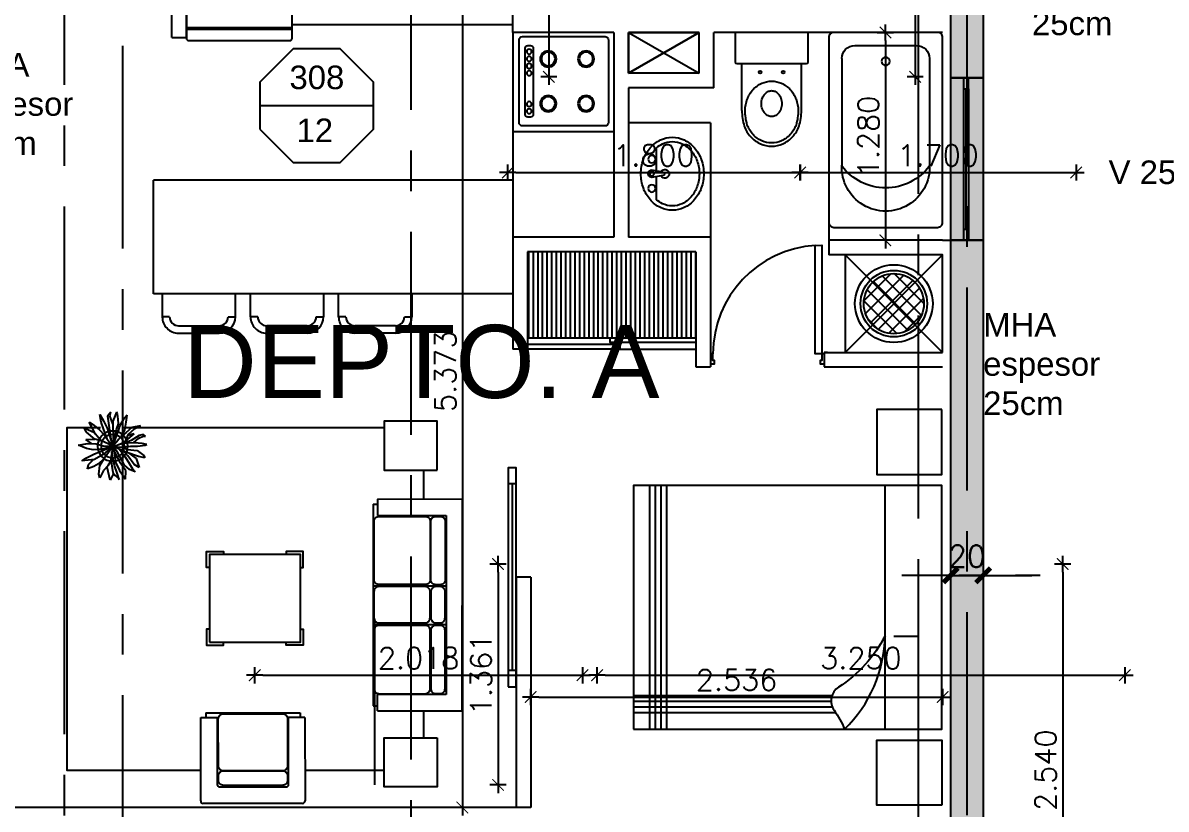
# Model space of a CAD drawing. Header units: millimetres. Extents: x -13 to 194, y -13 to 66.
# Drawn here: x 175.45 to 182.49, y 10.51 to 15.36 of the extents above; entities that cross this region are included whole.
import ezdxf

# ---------------------------------------------------------------- set-up
doc = ezdxf.new("R2010")
doc.units = ezdxf.units.MM
doc.linetypes.add('CENTER', pattern=[2, 1.25, -0.25, 0.25, -0.25])
for name, color, linetype in [('01', 1, 'Continuous'), ('02', 2, 'Continuous'), ('04', 4, 'Continuous'), ('06', 6, 'Continuous'), ('Capa1', 80, 'Continuous'), ('COTAS', 1, 'Continuous'), ('Cotas2', 1, 'Continuous'), ('EJES', 1, 'CENTER'), ('GRIS', 9, 'Continuous'), ('LOSAS', 7, 'Continuous'), ('MUROS_EST', 5, 'Continuous'), ('VIGAS_1', 2, 'Continuous')]:
    doc.layers.add(name, color=color, linetype=linetype)
doc.styles.add('Arial', font='arial.ttf')
doc.styles.add('INTERARQ', font='ROMANS.SHX')
doc.styles.add('ROMANS', font='romans.shx', dxfattribs={"height": 16.875})
doc.styles.get("Standard").update_dxf_attribs({"font": 'arial.ttf'})
doc.dimstyles.new('ESCALA_1-50', dxfattribs={"dimtxt": 0.13, "dimasz": 0.05, "dimexe": 0.18, "dimexo": 0.0625, "dimgap": 0.04, "dimtad": 1, "dimdec": 3, "dimzin": 0, "dimdsep": 46, "dimtxsty": 'INTERARQ', "dimblk": 'DIMTICK', "dimcen": 0.09, "dimse1": 1, "dimse2": 1, "dimclrd": 1, "dimclre": 1, "dimclrt": 2, "dimadec": 0, "dimazin": 0, "dimtfac": 4.5, "dimtdec": 3, "dimtofl": 0, "dimtmove": 2, "dimatfit": 3, "dimldrblk": 'DIMTICK', "dimfxl": 1, "dimtolj": 1, "dimtzin": 0, "dimarcsym": 0})

# ---------------------------------------------------------------- blocks, each defined once
blk = doc.blocks.new('DIMTICK')
at = {"color": 1}
for p, q in [((-1, 0), (1, 0)), ((0, 1), (0, -1))]:
    blk.add_line(p, q, dxfattribs=at)
at = {"color": 3, "const_width": 0.141}
blk.add_lwpolyline([(0.71, 0.71), (-0.71, -0.71)], dxfattribs=at)
blk = doc.blocks.new('*D24')
at = {"layer": '01', "color": 1, "lineweight": -2, "transparency": 16777216}
blk.add_line((178.6861, 16.7241), (178.6861, 15.0741), dxfattribs=at)
at = {"layer": 'Defpoints', "color": 0, "transparency": 16777216}
for p in [(178.84, 16.7741), (178.6861, 15.0241), (178.84, 15.0241)]:
    blk.add_point(p, dxfattribs=at)
at = {"layer": '01', "color": 1, "lineweight": -2, "transparency": 16777216, "xscale": 0.05, "yscale": 0.05, "zscale": 0.05}
for p, rotation in [((178.6861, 16.7741), 90), ((178.6861, 15.0241), 270)]:
    blk.add_blockref('DIMTICK', p, dxfattribs=dict(at, rotation=rotation))
at = {"layer": '01', "color": 2, "transparency": 16777216, "insert": (178.5811, 15.8991), "char_height": 0.13, "attachment_point": 5, "rotation": 90, "style": 'INTERARQ'}
blk.add_mtext('\\A1;1.750', dxfattribs=at)
blk = doc.blocks.new('*D194')
at = {"layer": '01', "color": 1, "lineweight": -2, "transparency": 16777216}
blk.add_line((179.0603, 15.4916), (181.0834, 15.4916), dxfattribs=at)
at = {"layer": 'Defpoints', "color": 0, "transparency": 16777216}
for p in [(181.1334, 15.4916), (179.0103, 15.0241), (181.1334, 15.0241)]:
    blk.add_point(p, dxfattribs=at)
at = {"layer": '01', "color": 1, "lineweight": -2, "transparency": 16777216, "xscale": 0.05, "yscale": 0.05, "zscale": 0.05, "rotation": 180}
blk.add_blockref('DIMTICK', (179.0103, 15.4916), dxfattribs=at)
at = {"layer": '01', "color": 1, "lineweight": -2, "transparency": 16777216, "xscale": 0.05, "yscale": 0.05, "zscale": 0.05}
blk.add_blockref('DIMTICK', (181.1334, 15.4916), dxfattribs=at)
at = {"layer": '01', "color": 2, "transparency": 16777216, "insert": (180.0719, 15.5966), "char_height": 0.13, "attachment_point": 5, "style": 'INTERARQ'}
blk.add_mtext('\\A1;2.123', dxfattribs=at)
blk = doc.blocks.new('*D68')
at = {"layer": '01', "color": 1, "lineweight": -2, "transparency": 16777216}
blk.add_line((180.9417, 16.3641), (180.9417, 15.0741), dxfattribs=at)
at = {"layer": 'Defpoints', "color": 0, "transparency": 16777216}
for p in [(181.1046, 16.4141), (180.9417, 15.0241), (181.1046, 15.0241)]:
    blk.add_point(p, dxfattribs=at)
at = {"layer": '01', "color": 1, "lineweight": -2, "transparency": 16777216, "xscale": 0.05, "yscale": 0.05, "zscale": 0.05}
for p, rotation in [((180.9417, 16.4141), 90), ((180.9417, 15.0241), 270)]:
    blk.add_blockref('DIMTICK', p, dxfattribs=dict(at, rotation=rotation))
at = {"layer": '01', "color": 2, "transparency": 16777216, "insert": (180.8367, 15.7191), "char_height": 0.13, "attachment_point": 5, "rotation": 90, "style": 'INTERARQ'}
blk.add_mtext('\\A1;1.390', dxfattribs=at)
blk = doc.blocks.new('*D195')
at = {"layer": '01', "color": 1, "lineweight": -2, "transparency": 16777216}
blk.add_line((178.4834, 14.435), (180.1834, 14.435), dxfattribs=at)
at = {"layer": 'Defpoints', "color": 0, "transparency": 16777216}
for p in [(178.4334, 14.8241), (180.2334, 14.8241), (180.2334, 14.435)]:
    blk.add_point(p, dxfattribs=at)
at = {"layer": '01', "color": 1, "lineweight": -2, "transparency": 16777216, "xscale": 0.05, "yscale": 0.05, "zscale": 0.05, "rotation": 180}
blk.add_blockref('DIMTICK', (178.4334, 14.435), dxfattribs=at)
at = {"layer": '01', "color": 1, "lineweight": -2, "transparency": 16777216, "xscale": 0.05, "yscale": 0.05, "zscale": 0.05}
blk.add_blockref('DIMTICK', (180.2334, 14.435), dxfattribs=at)
at = {"layer": '01', "color": 2, "transparency": 16777216, "insert": (179.3334, 14.54), "char_height": 0.13, "attachment_point": 5, "style": 'INTERARQ'}
blk.add_mtext('\\A1;1.800', dxfattribs=at)
blk = doc.blocks.new('*D196')
at = {"layer": '01', "color": 1, "lineweight": -2, "transparency": 16777216}
blk.add_line((180.2834, 14.435), (181.8834, 14.435), dxfattribs=at)
at = {"layer": 'Defpoints', "color": 0, "transparency": 16777216}
for p in [(180.2334, 14.8241), (181.9334, 14.435), (181.9334, 14.3641)]:
    blk.add_point(p, dxfattribs=at)
at = {"layer": '01', "color": 1, "lineweight": -2, "transparency": 16777216, "xscale": 0.05, "yscale": 0.05, "zscale": 0.05, "rotation": 180}
blk.add_blockref('DIMTICK', (180.2334, 14.435), dxfattribs=at)
at = {"layer": '01', "color": 1, "lineweight": -2, "transparency": 16777216, "xscale": 0.05, "yscale": 0.05, "zscale": 0.05}
blk.add_blockref('DIMTICK', (181.9334, 14.435), dxfattribs=at)
at = {"layer": '01', "color": 2, "transparency": 16777216, "insert": (181.0834, 14.54), "char_height": 0.13, "attachment_point": 5, "style": 'INTERARQ'}
blk.add_mtext('\\A1;1.700', dxfattribs=at)
blk = doc.blocks.new('*D197')
at = {"layer": '01', "color": 1, "lineweight": -2, "transparency": 16777216}
blk.add_line((181.8507, 11.9741), (181.8507, 9.5341), dxfattribs=at)
at = {"layer": 'Defpoints', "color": 0, "transparency": 16777216}
for p in [(182.2334, 12.0241), (181.8507, 9.4841), (182.2334, 9.4841)]:
    blk.add_point(p, dxfattribs=at)
at = {"layer": '01', "color": 1, "lineweight": -2, "transparency": 16777216, "xscale": 0.05, "yscale": 0.05, "zscale": 0.05}
for p, rotation in [((181.8507, 12.0241), 90), ((181.8507, 9.4841), 270)]:
    blk.add_blockref('DIMTICK', p, dxfattribs=dict(at, rotation=rotation))
at = {"layer": '01', "color": 2, "transparency": 16777216, "insert": (181.7457, 10.7541), "char_height": 0.13, "attachment_point": 5, "rotation": 90, "style": 'INTERARQ'}
blk.add_mtext('\\A1;2.540', dxfattribs=at)
blk = doc.blocks.new('*D198')
at = {"layer": '01', "color": 1, "lineweight": -2, "transparency": 16777216}
blk.add_line((179.0334, 11.339), (182.1834, 11.339), dxfattribs=at)
at = {"layer": 'Defpoints', "color": 0, "transparency": 16777216}
for p in [(178.9834, 12.0241), (182.2334, 12.0241), (182.2334, 11.339)]:
    blk.add_point(p, dxfattribs=at)
at = {"layer": '01', "color": 1, "lineweight": -2, "transparency": 16777216, "xscale": 0.05, "yscale": 0.05, "zscale": 0.05, "rotation": 180}
blk.add_blockref('DIMTICK', (178.9834, 11.339), dxfattribs=at)
at = {"layer": '01', "color": 1, "lineweight": -2, "transparency": 16777216, "xscale": 0.05, "yscale": 0.05, "zscale": 0.05}
blk.add_blockref('DIMTICK', (182.2334, 11.339), dxfattribs=at)
at = {"layer": '01', "color": 2, "transparency": 16777216, "insert": (180.6084, 11.444), "char_height": 0.13, "attachment_point": 5, "style": 'INTERARQ'}
blk.add_mtext('\\A1;3.250', dxfattribs=at)
blk = doc.blocks.new('*D69')
at = {"layer": '01', "color": 1, "lineweight": -2, "transparency": 16777216}
blk.add_line((178.3736, 11.9741), (178.3736, 10.7136), dxfattribs=at)
at = {"layer": 'Defpoints', "color": 0, "transparency": 16777216}
for p in [(177.7915, 12.0241), (177.7915, 10.6636), (178.3736, 10.6636)]:
    blk.add_point(p, dxfattribs=at)
at = {"layer": '01', "color": 1, "lineweight": -2, "transparency": 16777216, "xscale": 0.05, "yscale": 0.05, "zscale": 0.05}
for p, rotation in [((178.3736, 12.0241), 90), ((178.3736, 10.6636), 270)]:
    blk.add_blockref('DIMTICK', p, dxfattribs=dict(at, rotation=rotation))
at = {"layer": '01', "color": 2, "transparency": 16777216, "insert": (178.2686, 11.3439), "char_height": 0.13, "attachment_point": 5, "rotation": 90, "style": 'INTERARQ'}
blk.add_mtext('\\A1;1.361', dxfattribs=at)
blk = doc.blocks.new('*D70')
at = {"layer": '01', "color": 1, "lineweight": -2, "transparency": 16777216}
blk.add_line((176.9253, 11.339), (178.8434, 11.339), dxfattribs=at)
at = {"layer": 'Defpoints', "color": 0, "transparency": 16777216}
for p in [(176.8753, 11.9394), (178.8934, 11.9394), (178.8934, 11.339)]:
    blk.add_point(p, dxfattribs=at)
at = {"layer": '01', "color": 1, "lineweight": -2, "transparency": 16777216, "xscale": 0.05, "yscale": 0.05, "zscale": 0.05, "rotation": 180}
blk.add_blockref('DIMTICK', (176.8753, 11.339), dxfattribs=at)
at = {"layer": '01', "color": 1, "lineweight": -2, "transparency": 16777216, "xscale": 0.05, "yscale": 0.05, "zscale": 0.05}
blk.add_blockref('DIMTICK', (178.8934, 11.339), dxfattribs=at)
at = {"layer": '01', "color": 2, "transparency": 16777216, "insert": (177.8844, 11.444), "char_height": 0.13, "attachment_point": 5, "style": 'INTERARQ'}
blk.add_mtext('\\A1;2.018', dxfattribs=at)
blk = doc.blocks.new('Tina 120')
for p, q in [((0.19, -0.08), (-0.19, -0.08)), ((-0.27, -0.16), (-0.27, -0.8175)), ((0.27, -0.16), (0.27, -0.8175))]:
    blk.add_line(p, q)
blk.add_lwpolyline([(0.35, -0.03), (0.35, -1.17, -0.414214), (0.32, -1.2), (-0.32, -1.2, -0.414214), (-0.35, -1.17), (-0.35, -0.03, -0.414214), (-0.32, 0), (0.32, 0, -0.414214)], format="xyb", close=True)
blk.add_circle((0, -0.1774), 0.025)
for centre, radius, start, end in [((-0.19, -0.16), 0.08, 90, 180), ((0.19, -0.16), 0.08, 0, 90), ((0, -0.8297), 0.2703, 177.40787, 2.59213), ((0, -0.6197), 0.337, 216.75985, 323.24015)]:
    blk.add_arc(centre, radius, start, end)
blk = doc.blocks.new('CAMA-GR')
blk.add_line((0.35, 0.75), (0.35, -0.75))
at = {"color": 9}
for p, q in [((1.695, -0.75), (1.695, 0.75)), ((1.73, -0.75), (1.73, 0.75)), ((1.765, -0.75), (1.765, 0.75)), ((1.8, -0.75), (1.8, 0.75)), ((0.6523, 0.65), (1.9, 0.65)), ((0.674, 0.615), (1.9, 0.615)), ((0.6821, 0.58), (1.9, 0.58)), ((0.6775, 0.545), (1.9, 0.545))]:
    blk.add_line(p, q, dxfattribs=at)
for points in [[(0, 1.2178), (0.4, 1.2178), (0.4, 0.8178), (0, 0.8178)], [(1.9, 0.75), (0, 0.75), (0, -0.75), (1.9, -0.75)], [(0, -1.2178), (0.4, -1.2178), (0.4, -0.8178), (0, -0.8178)]]:
    blk.add_lwpolyline(points, close=True)
blk.add_lwpolyline([(0.599, 0.75, 0.196142), (0.35, 0.175, -0.130879), (0.6366, 0.4914, 0.426673), (0.6638, 0.6332, -0.055293)], format="xyb", close=True)
blk = doc.blocks.new('encimera')
for points in [[(-0.5635, -0.275), (-0.0548, -0.275, 0.414214), (-0.0341, -0.2543), (-0.0341, 0.2543, 0.414214), (-0.0548, 0.275), (-0.5635, 0.275, 0.414214), (-0.5841, 0.2543), (-0.5841, -0.2543, 0.414214)], [(-0.5298, -0.22), (-0.5134, -0.22, 0.414214), (-0.4968, -0.2035), (-0.4968, 0.2035, 0.414214), (-0.5134, 0.22), (-0.5298, 0.22, 0.414214), (-0.5463, 0.2035), (-0.5463, -0.2035, 0.414214)]]:
    blk.add_lwpolyline(points, format="xyb", close=True)
at = {"color": 9}
for centre, radius in [((-0.5218, 0.1843), 0.0148), ((-0.5218, 0.1401), 0.0148), ((-0.4042, 0.1375), 0.0424), ((-0.1716, 0.1375), 0.0424), ((-0.5218, -0.0499), 0.0148), ((-0.5218, -0.0942), 0.0148), ((-0.5218, -0.1385), 0.0148), ((-0.4042, -0.1375), 0.0424), ((-0.1716, -0.1375), 0.0424), ((-0.5218, -0.1828), 0.0148)]:
    blk.add_circle(centre, radius, dxfattribs=at)
for centre in [(-0.4042, 0.1375), (-0.1716, 0.1375), (-0.4042, -0.1375), (-0.1716, -0.1375)]:
    blk.add_circle(centre, 0.05)
blk = doc.blocks.new('REFRI')
for p, q in [((-0.58, -0.325), (-0.58, 0.325)), ((-0.57, -0.325), (-0.57, 0.325))]:
    blk.add_line(p, q)
blk.add_lwpolyline([(-0.6368, 0.325), (-0.0632, 0.325, -0.414214), (-0.05, 0.3118), (-0.05, -0.3118, -0.414214), (-0.0632, -0.325), (-0.6368, -0.325, -0.414214), (-0.65, -0.3118), (-0.65, 0.3118, -0.414214)], format="xyb", close=True)
blk.add_lwpolyline([(-0.05, 0.25), (0, 0.25), (0, -0.25), (-0.05, -0.25)])
blk = doc.blocks.new('kkk')
at = {"color": 8}
for p, q in [((1260.7491, 67.1294), (1260.7675, 67.0997)), ((1260.8014, 67.1121), (1260.7491, 67.1294)), ((1260.806, 67.1615), (1260.8129, 67.1245)), ((1260.8198, 67.1558), (1260.806, 67.1615)), ((1260.8129, 67.1245), (1260.8391, 67.0503)), ((1260.8483, 67.1179), (1260.8198, 67.1558)), ((1260.8545, 67.061), (1260.8483, 67.1179)), ((1260.8737, 67.1195), (1260.8806, 67.1649)), ((1260.8752, 67.0783), (1260.8737, 67.1195)), ((1260.8806, 67.1649), (1260.8845, 67.1748)), ((1260.8845, 67.1748), (1260.8906, 67.1459)), ((1260.8906, 67.1459), (1260.8937, 67.0989)), ((1260.8936, 67.0948), (1260.9206, 67.1278)), ((1260.9376, 67.1294), (1260.9083, 67.0816)), ((1260.9206, 67.1278), (1260.9337, 67.1517)), ((1260.9329, 67.1657), (1260.9422, 67.1517)), ((1260.9337, 67.1517), (1260.9329, 67.1657)), ((1260.9422, 67.1517), (1260.9376, 67.1294)), ((1260.9776, 67.1038), (1260.993, 67.1368)), ((1260.993, 67.1368), (1260.9837, 67.0857)), ((1260.6806, 67.0494), (1260.7291, 67.0503)), ((1260.7306, 67.0132), (1260.6806, 67.0494)), ((1260.7244, 67.1063), (1260.7383, 67.0717)), ((1260.7414, 67.0907), (1260.7244, 67.1063)), ((1260.7291, 67.0503), (1260.7752, 67.0189)), ((1260.7383, 67.0717), (1260.7637, 67.0428)), ((1260.7714, 67.0717), (1260.7414, 67.0907)), ((1260.7675, 67.0997), (1260.8175, 67.0626)), ((1260.8121, 67.047), (1260.7714, 67.0717)), ((1260.8327, 67.0683), (1260.8014, 67.1121)), ((1260.8563, 67.013), (1260.8121, 67.047)), ((1260.8175, 67.0626), (1260.8437, 67.0387)), ((1260.8391, 67.0503), (1260.8744, 66.974)), ((1260.8696, 67.0272), (1260.8545, 67.061)), ((1260.8676, 67.0082), (1260.8752, 67.0783)), ((1260.8799, 67.0008), (1260.8999, 67.0478)), ((1260.8922, 67.0544), (1260.8838, 67.01)), ((1260.9083, 67.0816), (1260.888, 67.0333)), ((1260.8937, 67.0989), (1260.8922, 67.0544)), ((1260.8999, 67.0478), (1260.9437, 67.0659)), ((1260.9053, 67.0503), (1260.9468, 67.0997)), ((1260.9468, 67.0997), (1260.9376, 67.0626)), ((1260.9522, 67.0511), (1260.9399, 67.0354)), ((1260.9437, 67.0659), (1260.9776, 67.1038)), ((1260.9837, 67.0857), (1260.9522, 67.0511)), ((1260.9676, 67.0445), (1261.0145, 67.0527)), ((1261.0145, 67.0527), (1261.0561, 67.0577)), ((1261.0561, 67.0577), (1261.0284, 67.0354)), ((1260.6791, 67.0115), (1260.7168, 67.0008)), ((1260.689, 67.0057), (1260.6791, 67.0115)), ((1260.7021, 66.9884), (1260.689, 67.0057)), ((1260.7191, 66.9736), (1260.7021, 66.9884)), ((1260.7168, 67.0008), (1260.7614, 66.9835)), ((1260.7806, 66.9901), (1260.7306, 67.0132)), ((1260.7614, 66.9835), (1260.8137, 66.972)), ((1260.7637, 67.0428), (1260.8037, 67.0214)), ((1260.7752, 67.0189), (1260.8563, 66.9787)), ((1260.8475, 66.981), (1260.7806, 66.9901)), ((1260.8037, 67.0214), (1260.8383, 67.0024)), ((1260.8383, 67.0024), (1260.8744, 66.974)), ((1260.8744, 66.974), (1260.8475, 66.981)), ((1260.8744, 66.974), (1260.8676, 67.0082)), ((1260.8744, 66.974), (1260.8799, 67.0008)), ((1260.9414, 66.9967), (1260.8744, 66.974)), ((1260.8744, 66.974), (1260.9722, 66.9959)), ((1260.8968, 66.9959), (1260.8744, 66.974)), ((1260.916, 67.0091), (1260.8968, 66.9959)), ((1260.9399, 67.0354), (1260.916, 67.0091)), ((1260.9299, 67.0244), (1260.9676, 67.0445)), ((1260.9645, 67.0049), (1260.9414, 66.9967)), ((1260.9907, 67.014), (1260.9645, 67.0049)), ((1260.9722, 66.9959), (1261.006, 67.0082)), ((1261.0284, 67.0354), (1260.9907, 67.014)), ((1261.006, 67.0082), (1261.033, 67.0066)), ((1261.0537, 66.9884), (1261.0207, 66.9744)), ((1261.033, 67.0066), (1261.0645, 67.0016)), ((1261.0745, 66.9967), (1261.0537, 66.9884)), ((1261.0645, 67.0016), (1261.0745, 66.9967)), ((1260.714, 66.9781), (1260.6752, 66.9588)), ((1260.6752, 66.9588), (1260.7514, 66.9406)), ((1260.7306, 66.9192), (1260.689, 66.8986)), ((1260.7945, 66.9629), (1260.7191, 66.9736)), ((1260.7583, 66.9447), (1260.7306, 66.9192)), ((1260.7845, 66.9604), (1260.7583, 66.9447)), ((1260.7606, 66.8978), (1260.8121, 66.9291)), ((1260.7971, 66.9199), (1260.7714, 66.8903)), ((1260.8283, 66.967), (1260.7845, 66.9604)), ((1260.8245, 66.9175), (1260.7952, 66.8664)), ((1260.8121, 66.9291), (1260.8744, 66.974)), ((1260.8137, 66.972), (1260.8416, 66.9688)), ((1260.8744, 66.974), (1260.8245, 66.9175)), ((1260.8268, 66.864), (1260.8744, 66.974)), ((1260.8744, 66.974), (1260.8283, 66.967)), ((1260.8575, 66.9159), (1260.8522, 66.859)), ((1260.8744, 66.974), (1260.8575, 66.9159)), ((1260.9353, 66.9761), (1260.8744, 66.974)), ((1260.9807, 66.9423), (1260.8744, 66.974)), ((1260.9068, 66.9472), (1260.8744, 66.974)), ((1260.8744, 66.974), (1260.9091, 66.9027)), ((1260.8768, 66.9175), (1260.8744, 66.974)), ((1260.8883, 66.8771), (1260.8768, 66.9175)), ((1260.9391, 66.9266), (1260.9068, 66.9472)), ((1261.0091, 66.9497), (1260.9148, 66.962)), ((1260.9171, 66.9406), (1260.9768, 66.92)), ((1260.983, 66.9752), (1260.9353, 66.9761)), ((1260.9714, 66.8945), (1260.9391, 66.9266)), ((1260.9768, 66.92), (1261.0153, 66.9068)), ((1261.023, 66.9208), (1260.9807, 66.9423)), ((1261.0207, 66.9744), (1260.983, 66.9752)), ((1261.0045, 66.9748), (1261.053, 66.9579)), ((1261.0507, 66.9439), (1261.0091, 66.9497)), ((1261.0591, 66.8986), (1261.023, 66.9208)), ((1261.0745, 66.9637), (1261.0507, 66.9439)), ((1261.053, 66.9579), (1261.0745, 66.9637)), ((1260.689, 66.8986), (1260.7106, 66.892)), ((1260.7106, 66.892), (1260.7606, 66.8978)), ((1260.7545, 66.8623), (1260.7421, 66.8252)), ((1260.7714, 66.8903), (1260.7545, 66.8623)), ((1260.7675, 66.8326), (1260.7937, 66.859)), ((1260.7952, 66.8664), (1260.7875, 66.7931)), ((1260.8045, 66.8153), (1260.8268, 66.864)), ((1260.8522, 66.859), (1260.8614, 66.8211)), ((1260.8899, 66.8269), (1260.8883, 66.8771)), ((1260.8899, 66.85), (1260.9129, 66.817)), ((1260.9168, 66.8681), (1260.9076, 66.9043)), ((1260.9091, 66.9027), (1260.9453, 66.8722)), ((1260.9129, 66.817), (1260.916, 66.8681)), ((1260.916, 66.8681), (1260.956, 66.8203)), ((1260.9453, 66.8722), (1260.9776, 66.8549)), ((1260.9714, 66.8277), (1260.9545, 66.8673)), ((1261.0022, 66.8565), (1260.9714, 66.8945)), ((1260.9776, 66.8549), (1261.016, 66.8351)), ((1261.016, 66.8351), (1261.0022, 66.8565)), ((1261.0153, 66.9068), (1261.0591, 66.8986)), ((1260.7421, 66.8252), (1260.7675, 66.8326)), ((1260.7875, 66.7931), (1260.8045, 66.8153)), ((1260.8614, 66.8211), (1260.8799, 66.7733)), ((1260.8799, 66.7733), (1260.8899, 66.8269)), ((1260.956, 66.8203), (1260.9814, 66.8071)), ((1260.9814, 66.8071), (1260.9714, 66.8277))]:
    blk.add_line(p, q, dxfattribs=at)
for radius in [0.0887, 0.0687]:
    blk.add_circle((1260.8744, 66.974), radius, dxfattribs=at)
blk = doc.blocks.new('Van1-pla')
for p, q in [((-2.16, 42.32), (-18.03, 42.32)), ((-1.41, 37.99), (-2.71, 45.49)), ((0.99, 37.99), (2.29, 45.49)), ((17.6, 42.32), (1.74, 42.32))]:
    blk.add_line(p, q)
blk.add_lwpolyline([(-25.21, 31.5, 0.112687), (-23.37, 23.44, 0.103282), (-17.89, 16.3, 0.092276), (-9.94, 11.68, 0.085761), (-0.21, 10, 0.085761), (9.52, 11.68, 0.092276), (17.47, 16.3, 0.103282), (22.95, 23.44, 0.112687), (24.79, 31.5, 0.112687), (22.95, 39.56, 0.103282), (17.47, 46.7, 0.092276), (9.52, 51.32, 0.085761), (-0.21, 53, 0.085761), (-9.94, 51.32, 0.092276), (-17.89, 46.7, 0.103282), (-23.37, 39.56, 0.112687)], format="xyb", close=True)
for points in [[(-18.03, 42.32, 0.063934), (-20.67, 38.26, 0.112687), (-22.21, 31.5, 0.112687)], [(-22.21, 31.5, 0.112687), (-20.67, 24.74, 0.103282), (-15.93, 18.57, 0.092276), (-8.94, 14.51, 0.085761), (-0.21, 13, 0.085761), (8.51, 14.51, 0.092276), (15.51, 18.57, 0.103282), (20.25, 24.74, 0.112687), (21.79, 31.5, 0.112687), (20.25, 38.26, 0.063934), (17.6, 42.32, 0.092276)]]:
    blk.add_lwpolyline(points, format="xyb")
for centre, radius in [((-10.21, 45.49), 2.5), ((-0.21, 45.49), 1.5), ((9.79, 45.49), 2.5)]:
    blk.add_circle(centre, radius)
for centre, radius, start, end in [((-0.21, 45.49), 2.5, 340.33287, 199.66713), ((-0.21, 36.6), 3, 118.18244, 61.81756), ((-0.21, 37.99), 1.2, 180, 0)]:
    blk.add_arc(centre, radius, start, end)
blk = doc.blocks.new('*D276')
at = {"layer": '01', "color": 1, "lineweight": -2, "transparency": 16777216}
blk.add_line((180.7586, 15.2473), (180.7586, 14.0673), dxfattribs=at)
at = {"layer": 'Defpoints', "color": 0, "transparency": 16777216}
for p in [(181.1106, 15.2973), (180.7586, 14.0173), (181.1106, 14.0173)]:
    blk.add_point(p, dxfattribs=at)
at = {"layer": '01', "color": 1, "lineweight": -2, "transparency": 16777216, "xscale": 0.05, "yscale": 0.05, "zscale": 0.05}
for p, rotation in [((180.7586, 15.2973), 90), ((180.7586, 14.0173), 270)]:
    blk.add_blockref('DIMTICK', p, dxfattribs=dict(at, rotation=rotation))
at = {"layer": '01', "color": 2, "transparency": 16777216, "insert": (180.6536, 14.6573), "char_height": 0.13, "attachment_point": 5, "rotation": 90, "style": 'INTERARQ'}
blk.add_mtext('\\A1;1.280', dxfattribs=at)
blk = doc.blocks.new('*D277')
at = {"layer": '01', "color": 1, "lineweight": -2, "transparency": 16777216}
blk.add_line((178.1537, 15.8473), (178.1537, 10.5745), dxfattribs=at)
at = {"layer": 'Defpoints', "color": 0, "transparency": 16777216}
for p in [(178.465, 15.8973), (178.1537, 10.5245), (178.485, 10.5245)]:
    blk.add_point(p, dxfattribs=at)
at = {"layer": '01', "color": 1, "lineweight": -2, "transparency": 16777216, "xscale": 0.05, "yscale": 0.05, "zscale": 0.05}
for p, rotation in [((178.1537, 15.8973), 90), ((178.1537, 10.5245), 270)]:
    blk.add_blockref('DIMTICK', p, dxfattribs=dict(at, rotation=rotation))
at = {"layer": '01', "color": 2, "transparency": 16777216, "insert": (178.0487, 13.2109), "char_height": 0.13, "attachment_point": 5, "rotation": 90, "style": 'INTERARQ'}
blk.add_mtext('\\A1;5.373', dxfattribs=at)
blk = doc.blocks.new('*D228')
at = {"layer": '01', "color": 1, "lineweight": -2, "transparency": 16777216}
blk.add_line((178.625, 11.205), (181.0606, 11.205), dxfattribs=at)
at = {"layer": 'Defpoints', "color": 0, "transparency": 16777216}
for p in [(178.575, 11.205), (181.1106, 11.205), (181.1106, 11.205)]:
    blk.add_point(p, dxfattribs=at)
at = {"layer": '01', "color": 1, "lineweight": -2, "transparency": 16777216, "xscale": 0.05, "yscale": 0.05, "zscale": 0.05, "rotation": 180}
blk.add_blockref('DIMTICK', (178.575, 11.205), dxfattribs=at)
at = {"layer": '01', "color": 1, "lineweight": -2, "transparency": 16777216, "xscale": 0.05, "yscale": 0.05, "zscale": 0.05}
blk.add_blockref('DIMTICK', (181.1106, 11.205), dxfattribs=at)
at = {"layer": '01', "color": 2, "transparency": 16777216, "insert": (179.8428, 11.31), "char_height": 0.13, "attachment_point": 5, "style": 'INTERARQ'}
blk.add_mtext('\\A1;2.536', dxfattribs=at)
blk = doc.blocks.new('TICK1')
at = {"color": 2}
for points in [[(0, 0), (-1, 0)], [(0, 0), (1, 0)]]:
    blk.add_lwpolyline(points, dxfattribs=at)
at = {"color": 2, "const_width": 0.2}
blk.add_lwpolyline([(-0.3, -0.3), (0.3, 0.3)], dxfattribs=at)

msp = doc.modelspace()

# ---------------------------------------------------------------- hatches: boundary and pattern name
at = {"layer": 'GRIS'}
h = msp.add_hatch(dxfattribs=at)
h.set_pattern_fill('LINE', color=8, scale=0.009, angle=90, style=0)
h.set_pattern_definition([(90, (-652.14146, 1128.561915), (-0.028575, 0), [])])
h.paths.add_polyline_path([(178.555, 13.9473), (178.555, 13.4173), (179.0641, 13.4173), (179.6121, 13.4173), (179.6121, 13.9473)])
h = msp.add_hatch(dxfattribs=at)
h.set_pattern_fill('ANSI37', color=8, scale=0.5, style=0)
h.set_pattern_definition([(315, (-5190.070846, 8022.910936), (-0.04419417382, -0.04419417382), []), (225, (-5190.070846, 8022.910936), (-0.04419417382, 0.04419417382), [])])
h.paths.add_polyline_path([(180.6798, 13.4964), (180.8106, 13.6273), (180.9414, 13.4965, -0.414214)])
h.paths.add_polyline_path([(180.6797, 13.7581, -0.414214), (180.9414, 13.7581), (180.8106, 13.6273)])
h.paths.add_polyline_path([(180.8106, 13.6273), (180.6798, 13.4964, -0.198983), (180.6256, 13.6273, -0.198842), (180.6797, 13.7581)])
h.paths.add_polyline_path([(180.9414, 13.7581, -0.198983), (180.9956, 13.6273, -0.198842), (180.9414, 13.4965), (180.8106, 13.6273)])
at = {"layer": 'MUROS_EST', "transparency": 33554687}
h = msp.add_hatch(color=256, dxfattribs=at)
h.dxf.hatch_style = 1
h.paths.add_polyline_path([(181.4106, 23.5073), (181.1606, 23.5073), (181.1606, 21.5273), (177.9375, 21.5273), (177.9375, 25.2273), (175.6025, 25.2273), (175.6025, 25.0273), (177.7375, 25.0273), (177.7375, 21.5273), (175.6025, 21.5273), (175.6025, 21.3273), (180.8606, 21.3273), (180.8606, 21.1419), (181.0606, 21.1419), (181.0606, 21.3273), (181.4117, 21.3273)])
h.paths.add_polyline_path([(181.4106, 30.0873), (181.1606, 30.0873), (181.1606, 29.0223), (175.8025, 29.0223), (175.8025, 30.0458), (175.6025, 30.0458), (175.6025, 28.7723), (175.9606, 28.7723), (175.9606, 26.1803), (176.1606, 26.1803), (176.1606, 28.7723), (181.4106, 28.7723)])
h.paths.add_polyline_path([(174.9775, 37.6473), (174.7275, 37.6473), (174.7275, 37.4473), (174.7275, 30.9728), (174.441, 30.3884), (174.6206, 30.3003), (174.9775, 31.0284)])
h.paths.add_polyline_path([(169.0025, 37.4473), (170.185, 37.4473), (170.185, 37.6473), (168.7525, 37.6473), (168.7525, 33.7473), (169.0025, 33.7473)])
h.paths.add_polyline_path([(174.2025, 24.9373), (174.0025, 24.9373), (174.0025, 23.4773), (168.3025, 23.4773), (168.3025, 23.2773), (174.0025, 23.2773), (174.0025, 21.8173), (174.2025, 21.8173)])
h.paths.add_polyline_path([(174.2025, 20.8673), (174.0025, 20.8673), (174.0025, 18.2773), (168.3025, 18.2773), (168.3025, 18.0773), (168.8025, 18.0773), (168.8025, 17.0773), (169.0025, 17.0773), (169.0025, 18.0773), (174.0025, 18.0773), (174.0025, 17.5773), (174.2025, 17.5773)])
h.paths.add_polyline_path([(174.9525, 15.9873), (174.6078, 16.7181), (174.4269, 16.6328), (174.7525, 15.9425), (174.7525, 13.7227), (174.7525, 9.5444), (174.7525, 9.2944), (174.9525, 9.2944), (174.9525, 9.4944), (174.9525, 9.5405), (174.9525, 13.7227)])
h.paths.add_polyline_path([(169.0025, 12.7707), (168.8025, 12.7707), (168.8025, 9.4944), (169.0025, 9.4944)])
h.paths.add_polyline_path([(169.0025, 12.9773), (168.8025, 12.9773), (168.8025, 12.7707), (169.0025, 12.7707)])
h.paths.add_polyline_path([(170.187, 9.4944), (169.0025, 9.4944), (169.0025, 9.2944), (170.187, 9.2944)])
h.paths.add_polyline_path([(169.0025, 9.4944), (168.8025, 9.4944), (168.8025, 9.2944), (169.0025, 9.2944)])
h.paths.add_polyline_path([(181.3606, 14.0173), (181.1606, 14.0173), (181.1606, 12.7707), (181.3606, 12.7707)])
h.paths.add_polyline_path([(181.3606, 12.7707), (181.1606, 12.7707), (181.1606, 9.4944), (181.3606, 9.4944)])
h.paths.add_polyline_path([(181.1606, 9.4944), (180.9606, 9.4944), (180.9606, 9.2944), (181.1606, 9.2944)])
h.paths.add_polyline_path([(181.3606, 9.4944), (181.1606, 9.4944), (181.1606, 9.2944), (181.3606, 9.2944)])
h = msp.add_hatch(color=5, dxfattribs=at)
h.dxf.hatch_style = 1
h.paths.add_polyline_path([(175.7025, 18.6273), (175.6025, 18.6273), (175.6025, 18.1773), (175.7025, 18.1773)])
h.paths.add_polyline_path([(175.7025, 18.7273), (175.6025, 18.7273), (175.6025, 18.6273), (175.7025, 18.6273)])
h.paths.add_polyline_path([(176.0606, 18.7273), (175.7025, 18.7273), (175.7025, 18.6273), (176.0606, 18.6273)])
h.paths.add_polyline_path([(176.0606, 18.6273), (175.7025, 18.6273), (175.7025, 18.1773), (175.8025, 18.1773), (175.8025, 18.5273), (176.0606, 18.5273)])
h.paths.add_polyline_path([(175.8025, 18.1773), (175.7025, 18.1773), (175.7025, 17.0768), (175.8025, 17.0768)])
h.paths.add_polyline_path([(175.7025, 18.1773), (175.6025, 18.1773), (175.6025, 17.0768), (175.7025, 17.0768)])
h.paths.add_polyline_path([(177.8375, 18.6273), (176.0606, 18.6273), (176.0606, 18.5273), (177.8375, 18.5273)])
h.paths.add_polyline_path([(177.8375, 18.7273), (176.0606, 18.7273), (176.0606, 18.6273), (177.8375, 18.6273)])
h.paths.add_polyline_path([(180.9606, 18.7273), (177.8375, 18.7273), (177.8375, 18.6273), (180.9606, 18.6273)])
h.paths.add_polyline_path([(180.9606, 18.6273), (177.8375, 18.6273), (177.8375, 18.5273), (180.9606, 18.5273)])
h.paths.add_polyline_path([(181.2606, 18.6273), (180.9606, 18.6273), (180.9606, 18.5273), (181.1606, 18.5273), (181.1606, 18.1773), (181.2606, 18.1773)])
h.paths.add_polyline_path([(181.2606, 18.7273), (180.9606, 18.7273), (180.9606, 18.6273), (181.2606, 18.6273)])
h.paths.add_polyline_path([(181.3606, 18.7273), (181.2606, 18.7273), (181.2606, 18.6273), (181.3606, 18.6273)])
h.paths.add_polyline_path([(181.3606, 18.6273), (181.2606, 18.6273), (181.2606, 18.1773), (181.3606, 18.1773)])
h.paths.add_polyline_path([(181.1176, 11.9704), (181.4036, 11.9704), (181.4036, 12.1729), (181.1176, 12.1729)], flags=9)
h.paths.add_polyline_path([(184.0302, 18.0343), (184.0302, 18.3203), (183.8277, 18.3203), (183.8277, 18.0343)], flags=9)
h.paths.add_polyline_path([(184.9302, 13.8063), (184.9302, 14.4138), (184.7277, 14.4138), (184.7277, 13.8063)], flags=9)
at = {"layer": 'VIGAS_1', "transparency": 33554687}
h = msp.add_hatch(color=256, dxfattribs=at)
h.dxf.hatch_style = 1
h.paths.add_polyline_path([(181.3606, 15.0173), (181.2606, 15.0173), (181.2606, 14.0173), (181.3606, 14.0173)])
h.paths.add_polyline_path([(181.2606, 15.0173), (181.1606, 15.0173), (181.1606, 14.0173), (181.2606, 14.0173)])
h.paths.add_polyline_path([(181.2606, 17.3873), (181.1606, 17.3873), (181.1606, 15.9873), (181.2606, 15.9873)])
h.paths.add_polyline_path([(181.3606, 17.3873), (181.2606, 17.3873), (181.2606, 15.9873), (181.3606, 15.9873)])
h = msp.add_hatch(color=5, dxfattribs=at)
h.dxf.hatch_style = 1
h.paths.add_polyline_path([(169.0025, 14.3773), (168.9025, 14.3773), (168.9025, 13.9773), (169.0025, 13.9773)])
h.paths.add_polyline_path([(168.9025, 14.3773), (168.8025, 14.3773), (168.8025, 13.9773), (168.9025, 13.9773)])
h.paths.add_polyline_path([(168.9025, 16.0773), (168.8025, 16.0773), (168.8025, 15.3773), (168.9025, 15.3773)])
h.paths.add_polyline_path([(169.0025, 16.0773), (168.9025, 16.0773), (168.9025, 15.3773), (169.0025, 15.3773)])
h.paths.add_polyline_path([(181.3606, 15.9873), (181.2606, 15.9873), (181.2606, 15.0173), (181.3606, 15.0173)])
h.paths.add_polyline_path([(181.2606, 15.9873), (181.1606, 15.9873), (181.1606, 15.0173), (181.2606, 15.0173)])

# ---------------------------------------------------------------- linework, layer by layer
at = {"layer": '02'}
for p, q in [((180.4105, 14.1472), (180.4105, 14.0173)), ((177.6153, 10.6636), (177.6153, 11.6841))]:
    msp.add_line(p, q, dxfattribs=at)
at = {"layer": '06'}
for p, q in [((176.365, 15.2673), (176.365, 15.9873)), ((176.455, 15.2673), (176.455, 15.8973)), ((178.465, 15.2973), (178.465, 15.8973)), ((179.0869, 15.2973), (178.465, 15.2973)), ((179.0869, 15.2973), (179.0869, 14.0373)), ((179.6121, 15.0473), (179.6121, 15.2973)), ((181.1106, 15.2973), (179.7021, 15.2973)), ((179.7021, 14.9573), (179.7021, 15.2973)), ((176.365, 15.2673), (176.455, 15.2673)), ((181.1606, 15.0173), (181.3606, 15.0173)), ((179.7021, 14.9573), (179.1769, 14.9573)), ((179.1769, 14.9573), (179.1769, 14.0373)), ((178.465, 14.0373), (178.465, 13.3473)), ((179.0869, 14.0373), (178.465, 14.0373)), ((179.6821, 14.0373), (179.1769, 14.0373)), ((179.6821, 14.0373), (179.6821, 13.2373)), ((180.4105, 14.0173), (180.4105, 13.9273)), ((181.1106, 14.0173), (180.4105, 14.0173)), ((181.1106, 14.0173), (181.3606, 14.0173)), ((178.555, 13.9473), (178.555, 13.3473)), ((179.5921, 13.9473), (178.555, 13.9473)), ((179.5921, 13.9473), (179.5921, 13.2373)), ((181.1106, 13.9273), (180.4105, 13.9273)), ((180.3821, 13.3273), (181.1106, 13.3273)), ((180.3821, 13.3273), (180.3821, 13.2373)), ((179.5921, 13.2373), (179.6821, 13.2373)), ((180.3821, 13.2373), (181.1106, 13.2373)), ((178.575, 11.9422), (178.485, 11.9422)), ((178.485, 11.9422), (178.485, 10.5245)), ((178.575, 11.9422), (178.575, 10.5245))]:
    msp.add_line(p, q, dxfattribs=at)
at = {"layer": 'COTAS'}
for p, q in [((181.24, 15.0173), (181.24, 14.9498)), ((181.27, 14.9498), (181.27, 15.0173)), ((181.24, 14.9498), (181.27, 14.9498)), ((181.24, 14.9498), (181.24, 14.0848)), ((181.255, 14.0848), (181.255, 14.9498)), ((181.27, 14.9498), (181.27, 14.0848)), ((181.27, 14.0848), (181.24, 14.0848)), ((181.24, 14.0848), (181.24, 14.0173)), ((181.27, 14.0848), (181.27, 14.0173)), ((181.27, 14.0173), (181.27, 14.0848)), ((178.575, 10.5245), (175.0025, 10.5244))]:
    msp.add_line(p, q, dxfattribs=at)
at = {"layer": 'COTAS', "color": 2}
for p, q in [((181.0106, 11.9542), (180.8606, 11.9542)), ((181.1606, 11.9542), (181.3606, 11.9542)), ((181.5106, 11.9542), (181.6606, 11.9542)), ((181.7107, 11.9542), (181.5607, 11.9542)), ((180.9606, 11.5782), (180.8106, 11.5782))]:
    msp.add_line(p, q, dxfattribs=at)
at = {"layer": 'Cotas2'}
msp.add_line((180.9606, 12.0172), (180.9606, 11.2548), dxfattribs=at)
at = {"layer": 'EJES'}
for p, q in [((181.2606, 41.7272), (181.2606, 5.5944)), ((175.7025, 30.2253), (175.7025, 5.5947)), ((176.0606, 29.216), (176.0606, 5.5947)), ((177.8375, 26.0705), (177.8375, 6.0447)), ((180.9606, 23.5534), (180.9606, 5.5947))]:
    msp.add_line(p, q, dxfattribs=at)
at = {"layer": 'GRIS', "color": 9}
for p, q in [((177.105, 15.3473), (178.465, 15.3473)), ((178.465, 15.2973), (178.465, 14.0373)), ((179.6821, 14.7403), (179.1821, 14.7403)), ((179.6821, 14.7403), (179.6821, 14.0373)), ((178.465, 14.6878), (179.0869, 14.6878)), ((178.465, 14.3883), (176.2529, 14.3883)), ((176.2529, 13.6883), (176.2529, 14.3883)), ((178.465, 13.6883), (176.2529, 13.6883)), ((176.306, 13.6883), (176.3059, 13.5461)), ((176.7559, 13.5461), (176.756, 13.6882)), ((176.8489, 13.5461), (176.8489, 13.6882)), ((177.2989, 13.6883), (177.2989, 13.5461)), ((177.3919, 13.5461), (177.3919, 13.6883)), ((177.8419, 13.6883), (177.8419, 13.5462)), ((176.3509, 13.5461), (176.3059, 13.5461)), ((176.7109, 13.5461), (176.7559, 13.5461)), ((176.8939, 13.5461), (176.8489, 13.5461)), ((177.2539, 13.5461), (177.2989, 13.5461)), ((177.4369, 13.5461), (177.3919, 13.5461)), ((177.7969, 13.5462), (177.8419, 13.5462)), ((176.4059, 13.4911), (176.6559, 13.4911)), ((176.4059, 13.4461), (176.6559, 13.4461)), ((177.7419, 13.4912), (177.4919, 13.4912)), ((177.7419, 13.4462), (177.4919, 13.4462)), ((177.6049, 12.3923), (177.6043, 11.1506)), ((177.6049, 12.3923), (177.6321, 12.3923)), ((177.6322, 12.4225), (177.6321, 12.3227)), ((178.1536, 12.4222), (177.6322, 12.4225)), ((177.6321, 12.3227), (178.0538, 12.3225)), ((178.0538, 12.3225), (178.0533, 11.22)), ((177.6047, 11.8904), (178.0536, 11.8902)), ((177.6045, 11.6525), (178.0535, 11.6523)), ((177.6315, 11.1205), (177.6316, 11.2202)), ((178.0533, 11.22), (177.6316, 11.2202)), ((177.6043, 11.1506), (177.6315, 11.1506)), ((176.543, 11.0792), (176.6443, 11.0792)), ((176.5432, 10.5649), (176.543, 11.0792)), ((176.5736, 11.1069), (177.1541, 11.1071)), ((176.5736, 11.1069), (176.5736, 11.0792)), ((176.6443, 11.0792), (176.6445, 10.6663)), ((177.1847, 11.0795), (177.0834, 11.0794)), ((177.0836, 10.6665), (177.0834, 11.0794)), ((177.1541, 11.1071), (177.1541, 11.0795)), ((177.1847, 11.0795), (177.1849, 10.5652)), ((177.6315, 11.1205), (178.153, 11.1202)), ((176.6598, 10.651), (177.0683, 10.6512)), ((177.1696, 10.5499), (176.5585, 10.5496))]:
    msp.add_line(p, q, dxfattribs=at)
at = {"layer": 'GRIS'}
for p, q in [((179.1769, 15.2973), (179.1769, 15.0473)), ((179.6121, 15.2973), (179.1769, 15.2973)), ((179.1769, 15.2973), (179.6121, 15.0473)), ((179.6121, 15.2973), (179.1769, 15.0473)), ((179.1769, 15.2973), (179.6121, 15.2973)), ((179.1769, 15.0473), (179.1769, 15.2973)), ((179.8333, 15.2873), (179.8333, 15.1155)), ((180.2733, 15.2973), (179.8433, 15.2973)), ((180.2833, 15.1155), (180.2833, 15.2873)), ((179.8433, 15.1055), (180.2733, 15.1055)), ((179.8751, 14.8175), (179.8751, 15.1055)), ((180.2414, 14.8174), (180.2414, 15.1055)), ((179.6121, 15.0473), (179.1769, 15.0473)), ((179.6121, 15.0473), (179.1769, 15.0473)), ((179.6821, 14.7403), (179.6821, 14.1103)), ((180.5106, 13.9273), (181.1106, 13.3273)), ((180.5106, 13.3273), (181.1106, 13.9273)), ((177.1989, 13.4911), (176.9489, 13.4911)), ((177.1989, 13.4461), (176.9489, 13.4461)), ((178.555, 13.3473), (178.465, 13.3473)), ((180.4021, 13.3273), (180.3821, 13.3273)), ((178.485, 12.5172), (178.435, 12.5172)), ((178.46, 12.5172), (178.46, 11.3672)), ((178.153, 11.1202), (178.1536, 12.4222)), ((178.485, 11.3672), (178.435, 11.3672))]:
    msp.add_line(p, q, dxfattribs=at)
at = {"layer": 'GRIS', "color": 8}
for p, q in [((179.1769, 15.2973), (179.6121, 15.0473)), ((179.1769, 15.0473), (179.6121, 15.2973)), ((178.555, 13.4173), (179.0641, 13.4173)), ((179.1241, 13.3473), (179.5921, 13.3473))]:
    msp.add_line(p, q, dxfattribs=at)
at = {"layer": 'GRIS'}
for points in [[(180.0583, 14.9976, -0.106666), (180.1193, 14.9844, -0.10151), (180.173, 14.9455, -0.094979), (180.2086, 14.8878, -0.090825), (180.2214, 14.8175, -0.071105), (180.2086, 14.7271, -0.094979), (180.173, 14.6693, -0.10151), (180.1193, 14.6304, -0.106666), (180.0583, 14.6172, -0.106666), (179.9972, 14.6304, -0.10151), (179.9435, 14.6693, -0.094979), (179.908, 14.7271, -0.071105), (179.8951, 14.8175, -0.090825), (179.908, 14.8878, -0.094979), (179.9435, 14.9455, -0.10151), (179.9972, 14.9844, -0.106666)], [(180.0583, 14.9392, -0.106666), (180.0781, 14.9349, -0.10151), (180.0993, 14.9195, -0.094979), (180.1151, 14.8939, -0.090825), (180.1214, 14.859, -0.090825), (180.1151, 14.8242, -0.094979), (180.0993, 14.7985, -0.10151), (180.0781, 14.7831, -0.106666), (180.0583, 14.7789, -0.106666), (180.0385, 14.7831, -0.10151), (180.0173, 14.7985, -0.094979), (180.0015, 14.8242, -0.090825), (179.9951, 14.859, -0.090825), (180.0015, 14.8939, -0.094979), (180.0173, 14.9195, -0.10151), (180.0385, 14.9349, -0.106666)]]:
    msp.add_lwpolyline(points, format="xyb", close=True, dxfattribs=at)
for points in [[(180.3671, 13.3173), (180.3271, 13.3173), (180.3272, 13.9861), (180.3672, 13.9873)], [(181.1106, 13.3273), (181.1106, 13.9273), (180.5106, 13.9273), (180.5106, 13.3273)]]:
    msp.add_lwpolyline(points, close=True, dxfattribs=at)
at = {"layer": 'GRIS', "color": 8}
for points in [[(178.555, 13.3773), (179.1241, 13.3773), (179.1241, 13.3473), (178.555, 13.3473)], [(179.5921, 13.3873), (179.0641, 13.3873), (179.0641, 13.4173), (179.5921, 13.4173)]]:
    msp.add_lwpolyline(points, dxfattribs=at)
at = {"layer": 'GRIS'}
for points in [[(179.6821, 13.2573), (179.7071, 13.2573), (179.7071, 13.2773), (179.6971, 13.2773), (179.6971, 13.3173), (179.6821, 13.3173)], [(180.3821, 13.3173), (180.3671, 13.3173), (180.3671, 13.2773), (180.3571, 13.2773), (180.3571, 13.2573), (180.3821, 13.2573)]]:
    msp.add_lwpolyline(points, dxfattribs=at)
at = {"layer": 'GRIS', "color": 9}
for points in [[(177.9996, 12.6021), (177.9996, 12.9031), (177.6724, 12.9031), (177.6724, 12.6021)], [(176.5961, 11.5426), (177.1561, 11.5426), (177.1561, 12.0826), (176.5961, 12.0826)], [(177.9996, 10.9526), (177.9996, 10.6516), (177.6724, 10.6516), (177.6724, 10.9526)]]:
    msp.add_lwpolyline(points, close=True, dxfattribs=at)
for points in [[(175.9257, 12.8626), (175.7187, 12.8626), (175.7187, 10.754), (176.5431, 10.754)], [(177.6724, 12.8626), (176.0596, 12.8626)], [(177.9156, 12.4223), (177.9156, 12.6021)], [(176.5961, 12.0019), (176.5779, 12.0019), (176.5779, 12.1004), (176.6834, 12.1004), (176.6834, 12.0826)], [(177.1561, 12.0019), (177.1744, 12.0019), (177.1744, 12.1004), (177.0688, 12.1004), (177.0688, 12.0826)], [(176.5961, 11.6233), (176.5779, 11.6233), (176.5779, 11.5249), (176.6834, 11.5249), (176.6834, 11.5426)], [(177.1561, 11.6233), (177.1744, 11.6233), (177.1744, 11.5249), (177.0688, 11.5249), (177.0688, 11.5426)], [(177.9156, 10.9526), (177.9156, 11.1203)], [(177.1849, 10.754), (177.6724, 10.754)]]:
    msp.add_lwpolyline(points, dxfattribs=at)
at = {"layer": 'GRIS', "flags": 128}
msp.add_lwpolyline([(178.435, 11.2672), (178.485, 11.2672), (178.485, 12.6172), (178.435, 12.6172)], close=True, dxfattribs=at)
at = {"layer": 'GRIS', "color": 9}
for points in [[(177.956, 12.287), (177.9558, 11.927, -0.414214), (177.9257, 11.8969), (177.6402, 11.897, -0.414214), (177.6101, 11.9272), (177.6103, 12.2871, -0.414214), (177.6404, 12.3173), (177.9259, 12.3171, -0.414214)], [(178.0478, 12.2864), (178.0476, 11.9264, -0.414214), (178.0174, 11.8963), (177.99, 11.8963, -0.414214), (177.9599, 11.9264), (177.96, 12.2864, -0.414214), (177.9902, 12.3165), (178.0176, 12.3165, -0.414214)], [(177.955, 11.692), (177.9551, 11.8548, 0.414214), (177.925, 11.8849), (177.6395, 11.885, 0.414214), (177.6094, 11.8549), (177.6093, 11.6921, 0.414214), (177.6394, 11.662), (177.9248, 11.6618, 0.414214)], [(178.0474, 11.6919), (178.0476, 11.8547, 0.414214), (178.0174, 11.8849), (177.99, 11.8849, 0.414214), (177.9599, 11.8548), (177.9597, 11.692, 0.414214), (177.9899, 11.6618), (178.0173, 11.6618, 0.414214)], [(177.9555, 11.2556), (177.9556, 11.6156, 0.414214), (177.9255, 11.6458), (177.6401, 11.6459, 0.414214), (177.6099, 11.6158), (177.6097, 11.2558, 0.414214), (177.6399, 11.2257), (177.9253, 11.2255, 0.414214)], [(178.0472, 11.2562), (178.0474, 11.6162, 0.414214), (178.0173, 11.6463), (177.9899, 11.6463, 0.414214), (177.9597, 11.6162), (177.9595, 11.2562, 0.414214), (177.9897, 11.2261), (178.0171, 11.2261, 0.414214)], [(177.0474, 10.7505), (176.6818, 10.7503, -0.414214), (176.6512, 10.7809), (176.6511, 11.0708, -0.414214), (176.6816, 11.1014), (177.0473, 11.1016, -0.414214), (177.0779, 11.071), (177.078, 10.7811, -0.414214)], [(177.0475, 10.6611), (176.6818, 10.661, -0.414214), (176.6512, 10.6916), (176.6512, 10.7194, -0.414214), (176.6818, 10.7501), (177.0474, 10.7502, -0.414214), (177.078, 10.7196), (177.078, 10.6918, -0.414214)]]:
    msp.add_lwpolyline(points, format="xyb", close=True, dxfattribs=at)
at = {"layer": 'GRIS'}
for centre, radius in [((179.9883, 15.0524), 0.00867), ((180.1283, 15.0524), 0.00867), ((180.8106, 13.6273), 0.2393), ((180.8106, 13.6273), 0.205), ((180.8106, 13.6273), 0.185)]:
    msp.add_circle(centre, radius, dxfattribs=at)
for centre, radius, start, end in [((179.8433, 15.2873), 0.01, 90, 180), ((180.2733, 15.2873), 0.01, 0, 90), ((179.8433, 15.1155), 0.01, 180, 270), ((180.2733, 15.1155), 0.01, 270, 0), ((180.2163, 14.8173), 0.3412, 179.97525, 196.57372), ((179.9002, 14.8173), 0.3412, 343.42628, 0.0151), ((180.0763, 14.7909), 0.2, 200.75866, 222.46105), ((180.0402, 14.7909), 0.2, 317.53895, 339.24134), ((180.0653, 14.7808), 0.1851, 222.46105, 245.64601), ((180.0512, 14.7808), 0.1851, 294.35399, 317.53895), ((180.0583, 14.7652), 0.168, 245.64601, 270), ((180.0583, 14.7652), 0.168, 270, 294.35399), ((177.1696, 10.5652), 0.0153, 270.02587, 0.02587)]:
    msp.add_arc(centre, radius, start, end, dxfattribs=at)
at = {"layer": 'GRIS', "color": 9}
for centre, radius, start, end in [((180.3671, 13.3173), 0.67, 93.41905, 180), ((176.4059, 13.5461), 0.1, 179.98962, 269.98962), ((176.4059, 13.5461), 0.055, 179.98962, 269.98962), ((176.6559, 13.5461), 0.1, 269.98962, 359.98962), ((176.6559, 13.5461), 0.055, 269.98962, 359.98962), ((176.9489, 13.5461), 0.1, 180.01038, 270.01038), ((176.9489, 13.5461), 0.055, 180.01038, 270.01038), ((177.1989, 13.5461), 0.1, 270.01038, 0.01038), ((177.1989, 13.5461), 0.055, 270.01038, 0.01038), ((177.4919, 13.5462), 0.1, 180.01038, 270.01038), ((177.4919, 13.5462), 0.055, 180.01038, 270.01038), ((177.7419, 13.5462), 0.1, 270.01038, 0.01038), ((177.7419, 13.5462), 0.055, 270.01038, 0.01038), ((176.6598, 10.6663), 0.0153, 180.02587, 270.02587), ((177.0683, 10.6665), 0.0153, 270.02587, 0.02587), ((176.5585, 10.5649), 0.0153, 180.02587, 270.02587)]:
    msp.add_arc(centre, radius, start, end, dxfattribs=at)
at = {"layer": 'LOSAS'}
msp.add_line((176.906, 14.8472), (177.606, 14.8472), dxfattribs=at)
msp.add_lwpolyline([(176.906, 14.7023), (177.111, 14.4972), (177.401, 14.4972), (177.606, 14.7023), (177.606, 14.9922), (177.401, 15.1972), (177.111, 15.1972), (176.906, 14.9922)], close=True, dxfattribs=at)
at = {"layer": 'MUROS_EST'}
msp.add_line((181.1606, 14.0173), (181.3606, 14.0173), dxfattribs=at)
msp.add_lwpolyline([(181.3606, 9.2944), (181.1606, 9.2944), (181.1606, 14.0173), (181.3606, 14.0173)], close=True, dxfattribs=at)
at = {"layer": 'VIGAS_1', "color": 2}
msp.add_line((181.3606, 15.0173), (181.1606, 15.0173), dxfattribs=at)
at = {"layer": 'VIGAS_1'}
msp.add_lwpolyline([(181.1606, 17.3873), (181.3606, 17.3873), (181.3606, 14.0173), (181.1606, 14.0173)], close=True, dxfattribs=at)

# ---------------------------------------------------------------- block references
at = {"layer": 'COTAS', "color": 2, "xscale": 0.1500000000000909, "yscale": 0.1500000000000909, "zscale": 0.1500000000000909}
msp.add_blockref('TICK1', (181.1606, 11.9542), dxfattribs=at)
at = {"layer": 'COTAS', "color": 2, "xscale": 0.1500000000000909, "yscale": 0.1500000000000909, "zscale": 0.1500000000000909, "rotation": 180}
msp.add_blockref('TICK1', (181.3606, 11.9542), dxfattribs=at)
at = {"layer": 'GRIS', "color": 9, "xscale": -1}
for name, p, rotation in [('REFRI', (176.78, 15.8973), 270), ('encimera', (179.0869, 14.9966), 180)]:
    msp.add_blockref(name, p, dxfattribs=dict(at, rotation=rotation))
msp.add_blockref('Tina 120', (180.7605, 15.2972), dxfattribs=at)
at = {"layer": 'GRIS', "color": 9, "xscale": -0.0090000000000146, "yscale": 0.0090000000000146, "zscale": 0.009000000000000001, "rotation": 90}
msp.add_blockref('Van1-pla', (179.7301, 14.4253), dxfattribs=at)
at = {"layer": 'GRIS', "xscale": -1.050000000000181, "yscale": 1.049999999999272, "zscale": 1.049999999999999, "rotation": 269.9999992138842}
msp.add_blockref('kkk', (105.6782, -1311.1683), dxfattribs=at)
at = {"layer": 'GRIS', "color": 9, "extrusion": (0, 0, -1), "xscale": -1, "zscale": -1, "rotation": 180}
msp.add_blockref('CAMA-GR', (-181.1067, 11.7568), dxfattribs=at)

# ---------------------------------------------------------------- texts
at = {"layer": '04', "style": 'Arial'}
msp.add_text('DEPTO. A', height=0.45, dxfattribs=at).set_placement((176.4341, 13.0464))
at = {"layer": 'Capa1', "attachment_point": 1}
for s, width, heights, insert, char_height in [('MHA espesor 25cm', 1.208581, [0], (181.6611, 15.909), 0.144975), ('MHA espesor 25cm', 1.208581, [0], (175.0378, 15.1711), 0.144975), ('V 25 / 164', 2.767896, [0.2432], (182.133, 14.509), 0.14497), ('MHA espesor 25cm', 1.208581, [0], (181.3606, 13.5699), 0.144975)]:
    msp.add_mtext_dynamic_manual_height_columns(s, width=width, gutter_width=0.7249, heights=heights, dxfattribs=dict(at, insert=insert, char_height=char_height))
at = {"layer": 'COTAS', "color": 3, "insert": (181.2606, 12.0717), "char_height": 0.135, "attachment_point": 5, "style": 'ROMANS'}
msp.add_mtext('\\A1;20', dxfattribs=at)
at = {"layer": 'LOSAS'}
for s, p in [('308', (177.0891, 14.9483)), ('12', (177.1327, 14.6222))]:
    msp.add_text(s, height=0.14497, dxfattribs=at).set_placement(p)

# ---------------------------------------------------------------- dimensions: what is measured, and where the dimension line sits
at = {"layer": '01'}
dim = msp.add_linear_dim(base=(178.6861, 15.0241), p1=(178.84, 16.7741), p2=(178.84, 15.0241), angle=90, dimstyle='ESCALA_1-50', override={"dimtxt": 0.13}, dxfattribs=at)
dim.commit()
dim.dimension.update_dxf_attribs({"geometry": '*D24', "text_midpoint": (178.5811, 15.8991)})
for base, p1, p2, picture, middle in [((180.9417, 15.0241), (181.1046, 16.4141), (181.1046, 15.0241), '*D68', (180.8367, 15.7191)), ((178.1537, 10.5245), (178.465, 15.8973), (178.485, 10.5245), '*D277', (178.0487, 13.2109)), ((180.7586, 14.0173), (181.1106, 15.2973), (181.1106, 14.0173), '*D276', (180.6536, 14.6573)), ((178.37357, 10.66362), (177.79154, 12.02414), (177.79154, 10.66362), '*D69', (178.26857, 11.34388)), ((181.8507, 9.4841), (182.2334, 12.0241), (182.2334, 9.4841), '*D197', (181.7457, 10.7541))]:
    dim = msp.add_linear_dim(base=base, p1=p1, p2=p2, angle=90, dimstyle='ESCALA_1-50', dxfattribs=at)
    dim.commit()
    dim.dimension.update_dxf_attribs({"geometry": picture, "text_midpoint": middle})
for base, p1, p2, picture, middle in [((181.1334, 15.4916), (179.0103, 15.0241), (181.1334, 15.0241), '*D194', (180.0719, 15.5966)), ((180.2334, 14.435), (178.4334, 14.8241), (180.2334, 14.8241), '*D195', (179.3334, 14.54)), ((181.9334, 14.435), (180.2334, 14.8241), (181.9334, 14.3641), '*D196', (181.0834, 14.54)), ((182.2334, 11.339), (178.9834, 12.0241), (182.2334, 12.0241), '*D198', (180.6084, 11.444)), ((178.8934, 11.339), (176.8753, 11.9394), (178.8934, 11.9394), '*D70', (177.8844, 11.444)), ((181.1106, 11.205), (178.575, 11.205), (181.1106, 11.205), '*D228', (179.8428, 11.31))]:
    dim = msp.add_linear_dim(base=base, p1=p1, p2=p2, dimstyle='ESCALA_1-50', dxfattribs=at)
    dim.commit()
    dim.dimension.update_dxf_attribs({"geometry": picture, "text_midpoint": middle})

doc.saveas('drawing.dxf')
